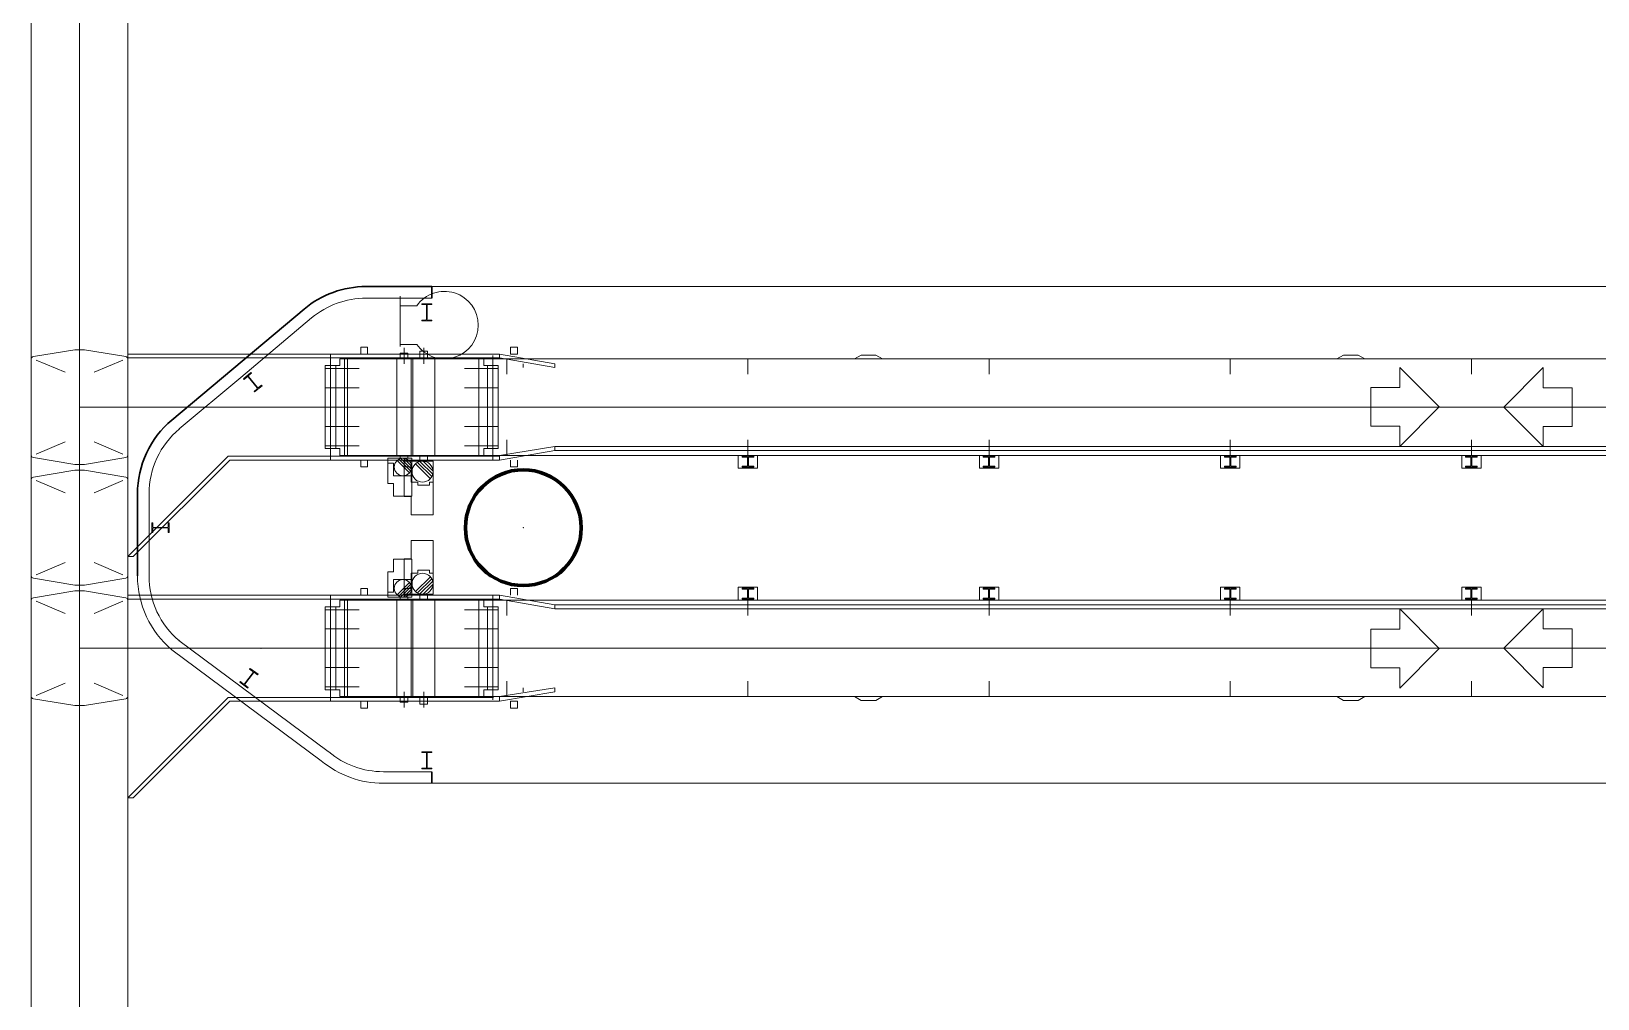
# Model space of a CAD drawing. Header units: metres. Extents: x 1807 to 3745, y 842 to 1968.
# Drawn here: x 3444.9 to 3461.14, y 1351.12 to 1361.15 of the extents above; entities that cross this region are included whole.
import ezdxf

# ---------------------------------------------------------------- set-up
doc = ezdxf.new("R2010")
doc.units = ezdxf.units.M
doc.header["$MEASUREMENT"] = 0
doc.layers.add('Level 1', color=7, linetype='Continuous', lineweight=0)

msp = doc.modelspace()

# ---------------------------------------------------------------- linework, layer by layer
at = {"layer": 'Level 1', "color": 7, "linetype": 'Continuous', "lineweight": 0}
for p, q in [((3444.9, 1265.482), (3444.9, 1396.541)), ((3445.9, 1265.482), (3445.9, 1396.541)), ((3473.73, 1358.5), (3448.37, 1358.5)), ((3449.05, 1358.38), (3448.37, 1358.38)), ((3447.727, 1358.266), (3446.993, 1357.65)), ((3447.804, 1358.174), (3447.071, 1357.558)), ((3448.315, 1357.8), (3448.315, 1357.87)), ((3448.315, 1357.87), (3448.385, 1357.87)), ((3448.385, 1357.8), (3448.385, 1357.87)), ((3449.868, 1357.8), (3449.868, 1357.87)), ((3449.868, 1357.87), (3449.938, 1357.87)), ((3449.938, 1357.8), (3449.938, 1357.87)), ((3444.9, 1357.749), (3444.9, 1356.751)), ((3445.35, 1357.845), (3444.921, 1357.773)), ((3444.95, 1357.738), (3445.25, 1357.611)), ((3445.45, 1357.845), (3445.35, 1357.845)), ((3445.45, 1357.845), (3445.879, 1357.773)), ((3445.85, 1357.738), (3445.55, 1357.611)), ((3447.28, 1357.8), (3445.9, 1357.8)), ((3447.28, 1357.76), (3445.9, 1357.76)), ((3445.9, 1357.749), (3445.9, 1356.751)), ((3445.9, 1357.749), (3445.9, 1356.751)), ((3448, 1357.8), (3447.28, 1357.8)), ((3448, 1357.76), (3447.28, 1357.76)), ((3448, 1357.8), (3449.754, 1357.8)), ((3448, 1357.8), (3448, 1356.7)), ((3448, 1357.76), (3449.754, 1357.76)), ((3448.097, 1357.75), (3448.147, 1357.75)), ((3448.097, 1357.68), (3448.097, 1357.75)), ((3473.953, 1357.75), (3448.147, 1357.75)), ((3448.17, 1357.75), (3449.562, 1357.75)), ((3448.689, 1357.76), (3448.839, 1357.76)), ((3448.724, 1357.81), (3448.804, 1357.81)), ((3448.724, 1357.81), (3448.724, 1357.76)), ((3448.804, 1357.81), (3448.804, 1357.76)), ((3448.868, 1357.76), (3449.068, 1357.76)), ((3448.928, 1357.83), (3448.928, 1357.76)), ((3448.928, 1357.83), (3449.008, 1357.83)), ((3449.008, 1357.83), (3449.008, 1357.76)), ((3449.589, 1357.75), (3449.539, 1357.75)), ((3449.589, 1357.68), (3449.589, 1357.75)), ((3449.754, 1357.76), (3449.754, 1357.8)), ((3450.328, 1357.7), (3449.754, 1357.8)), ((3449.754, 1357.76), (3450.328, 1357.66)), ((3449.828, 1357.75), (3449.828, 1357.59)), ((3449.868, 1357.8), (3449.938, 1357.8)), ((3449.998, 1357.7), (3449.998, 1357.66)), ((3450.328, 1357.66), (3450.328, 1357.7)), ((3452.328, 1357.75), (3452.328, 1357.59)), ((3453.434, 1357.75), (3453.503, 1357.79)), ((3453.653, 1357.79), (3453.503, 1357.79)), ((3453.653, 1357.79), (3453.723, 1357.75)), ((3454.828, 1357.75), (3454.828, 1357.59)), ((3457.328, 1357.75), (3457.328, 1357.59)), ((3458.434, 1357.75), (3458.503, 1357.79)), ((3458.653, 1357.79), (3458.503, 1357.79)), ((3458.653, 1357.79), (3458.723, 1357.75)), ((3459.828, 1357.75), (3459.828, 1357.59)), ((3446.993, 1357.65), (3446.357, 1357.116)), ((3447.071, 1357.558), (3446.434, 1357.024)), ((3447.947, 1357.68), (3447.947, 1356.82)), ((3447.947, 1357.68), (3448.097, 1357.68)), ((3447.947, 1357.65), (3448.297, 1357.65)), ((3449.739, 1357.65), (3449.389, 1357.65)), ((3449.739, 1357.68), (3449.589, 1357.68)), ((3449.739, 1356.82), (3449.739, 1357.68)), ((3459.084, 1357.662), (3459.494, 1357.252)), ((3459.084, 1357.452), (3459.084, 1357.662)), ((3447.947, 1357.45), (3448.297, 1357.45)), ((3449.739, 1357.45), (3449.389, 1357.45)), ((3458.784, 1357.052), (3458.784, 1357.452)), ((3458.784, 1357.452), (3459.084, 1357.452)), ((3445.399, 1357.249), (3445.401, 1357.251)), ((3445.399, 1357.251), (3445.401, 1357.249)), ((3445.399, 1357.251), (3445.401, 1357.249)), ((3445.401, 1357.251), (3445.399, 1357.249)), ((3447.279, 1357.249), (3447.281, 1357.251)), ((3447.279, 1357.251), (3447.281, 1357.249)), ((3447.947, 1357.25), (3448.297, 1357.25)), ((3449.739, 1357.25), (3449.389, 1357.25)), ((3459.084, 1356.842), (3459.494, 1357.252)), ((3447.947, 1357.05), (3448.297, 1357.05)), ((3449.739, 1357.05), (3449.389, 1357.05)), ((3458.784, 1357.052), (3459.084, 1357.052)), ((3459.084, 1356.842), (3459.084, 1357.052)), ((3444.95, 1356.762), (3445.25, 1356.889)), ((3445.85, 1356.762), (3445.55, 1356.889)), ((3449.828, 1356.91), (3449.828, 1356.75)), ((3452.328, 1356.91), (3452.328, 1356.75)), ((3454.828, 1356.91), (3454.828, 1356.75)), ((3457.328, 1356.91), (3457.328, 1356.75)), ((3459.828, 1356.91), (3459.828, 1356.75)), ((3445.35, 1356.655), (3444.921, 1356.727)), ((3445.45, 1356.655), (3445.879, 1356.727)), ((3446.94, 1356.74), (3445.9, 1355.7)), ((3447.28, 1356.74), (3446.94, 1356.74)), ((3448, 1356.74), (3447.28, 1356.74)), ((3447.947, 1356.85), (3448.297, 1356.85)), ((3447.947, 1356.82), (3448.097, 1356.82)), ((3448, 1356.74), (3449.754, 1356.74)), ((3448.097, 1356.82), (3448.097, 1356.75)), ((3448.097, 1356.75), (3448.147, 1356.75)), ((3448.147, 1356.75), (3449.562, 1356.75)), ((3448.844, 1356.72), (3448.594, 1356.72)), ((3448.594, 1356.72), (3448.594, 1356.67)), ((3448.689, 1356.74), (3448.839, 1356.74)), ((3448.724, 1356.74), (3448.724, 1356.72)), ((3448.844, 1356.634), (3448.757, 1356.72)), ((3448.804, 1356.74), (3448.804, 1356.72)), ((3448.844, 1356.72), (3448.844, 1356.538)), ((3448.868, 1356.74), (3449.068, 1356.74)), ((3448.928, 1356.74), (3448.928, 1356.69)), ((3449.008, 1356.74), (3449.008, 1356.69)), ((3449.739, 1356.85), (3449.389, 1356.85)), ((3449.589, 1356.75), (3449.539, 1356.75)), ((3449.739, 1356.82), (3449.589, 1356.82)), ((3449.589, 1356.82), (3449.589, 1356.75)), ((3473.953, 1356.75), (3449.589, 1356.75)), ((3450.328, 1356.84), (3449.754, 1356.75)), ((3449.754, 1356.7), (3450.328, 1356.8)), ((3449.754, 1356.7), (3449.754, 1356.75)), ((3469.918, 1356.84), (3450.328, 1356.84)), ((3450.328, 1356.8), (3450.328, 1356.84)), ((3469.328, 1356.8), (3450.328, 1356.8)), ((3452.228, 1356.616), (3452.228, 1356.75)), ((3452.228, 1356.75), (3452.428, 1356.75)), ((3452.268, 1356.74), (3452.388, 1356.74)), ((3452.268, 1356.74), (3452.268, 1356.73)), ((3452.268, 1356.73), (3452.323, 1356.73)), ((3452.288, 1356.75), (3452.288, 1356.74)), ((3452.323, 1356.73), (3452.323, 1356.636)), ((3452.333, 1356.73), (3452.388, 1356.73)), ((3452.333, 1356.73), (3452.333, 1356.636)), ((3452.368, 1356.75), (3452.368, 1356.74)), ((3452.388, 1356.74), (3452.388, 1356.73)), ((3452.428, 1356.616), (3452.428, 1356.75)), ((3454.728, 1356.616), (3454.728, 1356.75)), ((3454.728, 1356.75), (3454.928, 1356.75)), ((3454.768, 1356.74), (3454.888, 1356.74)), ((3454.768, 1356.74), (3454.768, 1356.73)), ((3454.768, 1356.73), (3454.823, 1356.73)), ((3454.788, 1356.75), (3454.788, 1356.74)), ((3454.823, 1356.73), (3454.823, 1356.636)), ((3454.833, 1356.73), (3454.888, 1356.73)), ((3454.833, 1356.73), (3454.833, 1356.636)), ((3454.868, 1356.75), (3454.868, 1356.74)), ((3454.888, 1356.74), (3454.888, 1356.73)), ((3454.928, 1356.616), (3454.928, 1356.75)), ((3457.228, 1356.616), (3457.228, 1356.75)), ((3457.228, 1356.75), (3457.428, 1356.75)), ((3457.268, 1356.74), (3457.388, 1356.74)), ((3457.268, 1356.74), (3457.268, 1356.73)), ((3457.268, 1356.73), (3457.323, 1356.73)), ((3457.288, 1356.75), (3457.288, 1356.74)), ((3457.323, 1356.73), (3457.323, 1356.636)), ((3457.333, 1356.73), (3457.388, 1356.73)), ((3457.333, 1356.73), (3457.333, 1356.636)), ((3457.368, 1356.75), (3457.368, 1356.74)), ((3457.388, 1356.74), (3457.388, 1356.73)), ((3457.428, 1356.616), (3457.428, 1356.75)), ((3459.728, 1356.616), (3459.728, 1356.75)), ((3459.728, 1356.75), (3459.928, 1356.75)), ((3459.768, 1356.74), (3459.888, 1356.74)), ((3459.768, 1356.74), (3459.768, 1356.73)), ((3459.768, 1356.73), (3459.823, 1356.73)), ((3459.788, 1356.75), (3459.788, 1356.74)), ((3459.823, 1356.73), (3459.823, 1356.636)), ((3459.833, 1356.73), (3459.888, 1356.73)), ((3459.833, 1356.73), (3459.833, 1356.636)), ((3459.868, 1356.75), (3459.868, 1356.74)), ((3459.888, 1356.74), (3459.888, 1356.73)), ((3459.928, 1356.616), (3459.928, 1356.75)), ((3445.35, 1356.595), (3444.921, 1356.523)), ((3445.45, 1356.655), (3445.35, 1356.655)), ((3445.45, 1356.595), (3445.35, 1356.595)), ((3445.399, 1356.626), (3445.401, 1356.624)), ((3445.401, 1356.626), (3445.399, 1356.624)), ((3445.45, 1356.595), (3445.879, 1356.523)), ((3446.957, 1356.7), (3445.957, 1355.7)), ((3447.28, 1356.7), (3446.957, 1356.7)), ((3448, 1356.7), (3447.28, 1356.7)), ((3448, 1356.7), (3449.754, 1356.7)), ((3448.315, 1356.7), (3448.315, 1356.63)), ((3448.315, 1356.63), (3448.385, 1356.63)), ((3448.385, 1356.7), (3448.385, 1356.63)), ((3448.654, 1356.67), (3448.594, 1356.67)), ((3448.654, 1356.67), (3448.654, 1356.538)), ((3448.821, 1356.568), (3448.692, 1356.697)), ((3448.833, 1356.586), (3448.709, 1356.709)), ((3448.841, 1356.607), (3448.73, 1356.717)), ((3449.064, 1356.69), (3448.764, 1356.69)), ((3448.764, 1356.69), (3448.764, 1356.63)), ((3448.836, 1356.63), (3448.764, 1356.63)), ((3448.836, 1356.63), (3448.836, 1356.472)), ((3449.037, 1356.508), (3448.882, 1356.663)), ((3449.051, 1356.529), (3448.903, 1356.677)), ((3449.061, 1356.554), (3448.928, 1356.687)), ((3449.064, 1356.587), (3448.961, 1356.69)), ((3449.064, 1356.69), (3449.064, 1356.472)), ((3449.868, 1356.7), (3449.868, 1356.63)), ((3449.868, 1356.63), (3449.938, 1356.63)), ((3449.938, 1356.7), (3449.938, 1356.63)), ((3452.228, 1356.616), (3452.428, 1356.616)), ((3452.268, 1356.636), (3452.268, 1356.626)), ((3452.268, 1356.636), (3452.323, 1356.636)), ((3452.268, 1356.626), (3452.388, 1356.626)), ((3452.333, 1356.636), (3452.388, 1356.636)), ((3452.388, 1356.636), (3452.388, 1356.626)), ((3454.728, 1356.616), (3454.928, 1356.616)), ((3454.768, 1356.636), (3454.768, 1356.626)), ((3454.768, 1356.636), (3454.823, 1356.636)), ((3454.768, 1356.626), (3454.888, 1356.626)), ((3454.833, 1356.636), (3454.888, 1356.636)), ((3454.888, 1356.636), (3454.888, 1356.626)), ((3457.228, 1356.616), (3457.428, 1356.616)), ((3457.268, 1356.636), (3457.268, 1356.626)), ((3457.268, 1356.636), (3457.323, 1356.636)), ((3457.268, 1356.626), (3457.388, 1356.626)), ((3457.333, 1356.636), (3457.388, 1356.636)), ((3457.388, 1356.636), (3457.388, 1356.626)), ((3459.728, 1356.616), (3459.928, 1356.616)), ((3459.768, 1356.636), (3459.768, 1356.626)), ((3459.768, 1356.636), (3459.823, 1356.636)), ((3459.768, 1356.626), (3459.888, 1356.626)), ((3459.833, 1356.636), (3459.888, 1356.636)), ((3459.888, 1356.636), (3459.888, 1356.626)), ((3444.9, 1356.499), (3444.9, 1355.501)), ((3444.95, 1356.488), (3445.25, 1356.361)), ((3445.85, 1356.488), (3445.55, 1356.361)), ((3445.9, 1356.499), (3445.9, 1355.501)), ((3445.9, 1356.499), (3445.9, 1355.501)), ((3448.844, 1356.538), (3448.654, 1356.538)), ((3448.908, 1356.472), (3448.836, 1356.472)), ((3448.908, 1356.472), (3448.908, 1356.442)), ((3449.028, 1356.442), (3448.908, 1356.442)), ((3449.064, 1356.472), (3449.028, 1356.472)), ((3449.028, 1356.472), (3449.028, 1356.442)), ((3446, 1356.35), (3446, 1355.5)), ((3446.12, 1356.35), (3446.12, 1355.5)), ((3445.399, 1356.001), (3445.401, 1355.999)), ((3445.401, 1356.001), (3445.399, 1355.999)), ((3449.999, 1355.999), (3450.001, 1356.001)), ((3449.999, 1356.001), (3450.001, 1355.999)), ((3444.95, 1355.512), (3445.25, 1355.639)), ((3445.85, 1355.512), (3445.55, 1355.639)), ((3445.957, 1355.7), (3445.9, 1355.7)), ((3445.35, 1355.405), (3444.921, 1355.477)), ((3445.45, 1355.405), (3445.879, 1355.477)), ((3448.844, 1355.462), (3448.654, 1355.462)), ((3448.654, 1355.33), (3448.654, 1355.462)), ((3448.821, 1355.432), (3448.692, 1355.303)), ((3448.836, 1355.37), (3448.836, 1355.528)), ((3448.908, 1355.528), (3448.836, 1355.528)), ((3448.844, 1355.28), (3448.844, 1355.462)), ((3449.037, 1355.492), (3448.882, 1355.338)), ((3449.051, 1355.471), (3448.903, 1355.323)), ((3449.028, 1355.558), (3448.908, 1355.558)), ((3448.908, 1355.528), (3448.908, 1355.558)), ((3449.061, 1355.446), (3448.928, 1355.313)), ((3449.028, 1355.528), (3449.028, 1355.558)), ((3449.064, 1355.528), (3449.028, 1355.528)), ((3449.064, 1355.31), (3449.064, 1355.528)), ((3445.35, 1355.345), (3444.921, 1355.273)), ((3445.45, 1355.405), (3445.35, 1355.405)), ((3445.45, 1355.345), (3445.35, 1355.345)), ((3445.399, 1355.376), (3445.401, 1355.374)), ((3445.401, 1355.376), (3445.399, 1355.374)), ((3445.45, 1355.345), (3445.879, 1355.273)), ((3447.28, 1355.3), (3445.9, 1355.3)), ((3447.28, 1355.26), (3445.9, 1355.26)), ((3448, 1355.3), (3447.28, 1355.3)), ((3448, 1355.26), (3447.28, 1355.26)), ((3448, 1355.3), (3449.754, 1355.3)), ((3448, 1355.3), (3448, 1354.2)), ((3448, 1355.26), (3449.754, 1355.26)), ((3448.315, 1355.3), (3448.315, 1355.37)), ((3448.315, 1355.37), (3448.385, 1355.37)), ((3448.385, 1355.3), (3448.385, 1355.37)), ((3448.654, 1355.33), (3448.594, 1355.33)), ((3448.594, 1355.28), (3448.594, 1355.33)), ((3448.844, 1355.28), (3448.594, 1355.28)), ((3448.689, 1355.26), (3448.839, 1355.26)), ((3448.833, 1355.415), (3448.709, 1355.291)), ((3448.724, 1355.26), (3448.724, 1355.28)), ((3448.841, 1355.393), (3448.73, 1355.283)), ((3448.844, 1355.367), (3448.757, 1355.28)), ((3448.836, 1355.37), (3448.764, 1355.37)), ((3448.764, 1355.31), (3448.764, 1355.37)), ((3449.064, 1355.31), (3448.764, 1355.31)), ((3448.804, 1355.26), (3448.804, 1355.28)), ((3448.868, 1355.26), (3449.068, 1355.26)), ((3448.928, 1355.26), (3448.928, 1355.31)), ((3449.064, 1355.413), (3448.961, 1355.31)), ((3449.008, 1355.26), (3449.008, 1355.31)), ((3449.754, 1355.26), (3449.754, 1355.3)), ((3450.328, 1355.2), (3449.754, 1355.3)), ((3449.754, 1355.26), (3450.328, 1355.16)), ((3449.868, 1355.3), (3449.868, 1355.37)), ((3449.868, 1355.37), (3449.938, 1355.37)), ((3449.938, 1355.3), (3449.938, 1355.37)), ((3452.228, 1355.384), (3452.228, 1355.25)), ((3452.228, 1355.384), (3452.428, 1355.384)), ((3452.268, 1355.374), (3452.388, 1355.374)), ((3452.268, 1355.364), (3452.268, 1355.374)), ((3452.268, 1355.364), (3452.323, 1355.364)), ((3452.268, 1355.27), (3452.323, 1355.27)), ((3452.268, 1355.26), (3452.268, 1355.27)), ((3452.268, 1355.26), (3452.388, 1355.26)), ((3452.288, 1355.25), (3452.288, 1355.26)), ((3452.323, 1355.27), (3452.323, 1355.364)), ((3452.333, 1355.364), (3452.388, 1355.364)), ((3452.333, 1355.27), (3452.333, 1355.364)), ((3452.333, 1355.27), (3452.388, 1355.27)), ((3452.368, 1355.25), (3452.368, 1355.26)), ((3452.388, 1355.364), (3452.388, 1355.374)), ((3452.388, 1355.26), (3452.388, 1355.27)), ((3452.428, 1355.384), (3452.428, 1355.25)), ((3454.728, 1355.384), (3454.728, 1355.25)), ((3454.728, 1355.384), (3454.928, 1355.384)), ((3454.768, 1355.374), (3454.888, 1355.374)), ((3454.768, 1355.364), (3454.768, 1355.374)), ((3454.768, 1355.364), (3454.823, 1355.364)), ((3454.768, 1355.27), (3454.823, 1355.27)), ((3454.768, 1355.26), (3454.768, 1355.27)), ((3454.768, 1355.26), (3454.888, 1355.26)), ((3454.788, 1355.25), (3454.788, 1355.26)), ((3454.823, 1355.27), (3454.823, 1355.364)), ((3454.833, 1355.364), (3454.888, 1355.364)), ((3454.833, 1355.27), (3454.833, 1355.364)), ((3454.833, 1355.27), (3454.888, 1355.27)), ((3454.868, 1355.25), (3454.868, 1355.26)), ((3454.888, 1355.364), (3454.888, 1355.374)), ((3454.888, 1355.26), (3454.888, 1355.27)), ((3454.928, 1355.384), (3454.928, 1355.25)), ((3457.228, 1355.384), (3457.228, 1355.25)), ((3457.228, 1355.384), (3457.428, 1355.384)), ((3457.268, 1355.374), (3457.388, 1355.374)), ((3457.268, 1355.364), (3457.268, 1355.374)), ((3457.268, 1355.364), (3457.323, 1355.364)), ((3457.268, 1355.27), (3457.323, 1355.27)), ((3457.268, 1355.26), (3457.268, 1355.27)), ((3457.268, 1355.26), (3457.388, 1355.26)), ((3457.288, 1355.25), (3457.288, 1355.26)), ((3457.323, 1355.27), (3457.323, 1355.364)), ((3457.333, 1355.364), (3457.388, 1355.364)), ((3457.333, 1355.27), (3457.333, 1355.364)), ((3457.333, 1355.27), (3457.388, 1355.27)), ((3457.368, 1355.25), (3457.368, 1355.26)), ((3457.388, 1355.364), (3457.388, 1355.374)), ((3457.388, 1355.26), (3457.388, 1355.27)), ((3457.428, 1355.384), (3457.428, 1355.25)), ((3459.728, 1355.384), (3459.728, 1355.25)), ((3459.728, 1355.384), (3459.928, 1355.384)), ((3459.768, 1355.374), (3459.888, 1355.374)), ((3459.768, 1355.364), (3459.768, 1355.374)), ((3459.768, 1355.364), (3459.823, 1355.364)), ((3459.768, 1355.27), (3459.823, 1355.27)), ((3459.768, 1355.26), (3459.768, 1355.27)), ((3459.768, 1355.26), (3459.888, 1355.26)), ((3459.788, 1355.25), (3459.788, 1355.26)), ((3459.823, 1355.27), (3459.823, 1355.364)), ((3459.833, 1355.364), (3459.888, 1355.364)), ((3459.833, 1355.27), (3459.833, 1355.364)), ((3459.833, 1355.27), (3459.888, 1355.27)), ((3459.868, 1355.25), (3459.868, 1355.26)), ((3459.888, 1355.364), (3459.888, 1355.374)), ((3459.888, 1355.26), (3459.888, 1355.27)), ((3459.928, 1355.384), (3459.928, 1355.25)), ((3444.9, 1355.249), (3444.9, 1354.251)), ((3444.95, 1355.238), (3445.25, 1355.111)), ((3445.85, 1355.238), (3445.55, 1355.111)), ((3445.9, 1355.249), (3445.9, 1354.251)), ((3445.9, 1355.249), (3445.9, 1354.251)), ((3447.947, 1354.32), (3447.947, 1355.18)), ((3447.947, 1355.18), (3448.097, 1355.18)), ((3447.947, 1355.15), (3448.297, 1355.15)), ((3448.097, 1355.25), (3448.147, 1355.25)), ((3448.097, 1355.18), (3448.097, 1355.25)), ((3473.953, 1355.25), (3448.147, 1355.25)), ((3449.739, 1355.15), (3449.389, 1355.15)), ((3449.589, 1355.25), (3449.539, 1355.25)), ((3449.589, 1355.18), (3449.589, 1355.25)), ((3449.739, 1355.18), (3449.589, 1355.18)), ((3449.739, 1355.18), (3449.739, 1354.32)), ((3449.828, 1355.09), (3449.828, 1355.25)), ((3469.328, 1355.2), (3450.328, 1355.2)), ((3450.328, 1355.16), (3450.328, 1355.2)), ((3469.918, 1355.16), (3450.328, 1355.16)), ((3452.228, 1355.25), (3452.428, 1355.25)), ((3452.328, 1355.09), (3452.328, 1355.25)), ((3454.728, 1355.25), (3454.928, 1355.25)), ((3454.828, 1355.09), (3454.828, 1355.25)), ((3457.228, 1355.25), (3457.428, 1355.25)), ((3457.328, 1355.09), (3457.328, 1355.25)), ((3459.084, 1355.158), (3459.494, 1354.748)), ((3459.084, 1355.158), (3459.084, 1354.948)), ((3459.728, 1355.25), (3459.928, 1355.25)), ((3459.828, 1355.09), (3459.828, 1355.25)), ((3447.947, 1354.95), (3448.297, 1354.95)), ((3449.739, 1354.95), (3449.389, 1354.95)), ((3458.784, 1354.948), (3458.784, 1354.548)), ((3458.784, 1354.948), (3459.084, 1354.948)), ((3446.434, 1354.826), (3446.429, 1354.83)), ((3446.429, 1354.83), (3447.977, 1353.68)), ((3445.399, 1354.749), (3445.401, 1354.751)), ((3445.399, 1354.751), (3445.401, 1354.749)), ((3445.399, 1354.751), (3445.401, 1354.749)), ((3445.401, 1354.751), (3445.399, 1354.749)), ((3446.357, 1354.734), (3447.906, 1353.584)), ((3446.357, 1354.734), (3447.906, 1353.584)), ((3447.279, 1354.749), (3447.281, 1354.751)), ((3447.279, 1354.751), (3447.281, 1354.749)), ((3447.947, 1354.75), (3448.297, 1354.75)), ((3449.739, 1354.75), (3449.389, 1354.75)), ((3459.084, 1354.338), (3459.494, 1354.748)), ((3447.947, 1354.55), (3448.297, 1354.55)), ((3449.739, 1354.55), (3449.389, 1354.55)), ((3458.784, 1354.548), (3459.084, 1354.548)), ((3459.084, 1354.548), (3459.084, 1354.338)), ((3444.95, 1354.262), (3445.25, 1354.389)), ((3445.85, 1354.262), (3445.55, 1354.389)), ((3447.947, 1354.35), (3448.297, 1354.35)), ((3447.947, 1354.32), (3448.097, 1354.32)), ((3448.097, 1354.32), (3448.097, 1354.25)), ((3449.739, 1354.35), (3449.389, 1354.35)), ((3449.739, 1354.32), (3449.589, 1354.32)), ((3449.589, 1354.32), (3449.589, 1354.25)), ((3450.328, 1354.34), (3449.754, 1354.25)), ((3449.754, 1354.2), (3450.328, 1354.3)), ((3449.828, 1354.25), (3449.828, 1354.41)), ((3449.998, 1354.3), (3449.998, 1354.34)), ((3450.328, 1354.3), (3450.328, 1354.34)), ((3452.328, 1354.25), (3452.328, 1354.41)), ((3454.828, 1354.25), (3454.828, 1354.41)), ((3457.328, 1354.25), (3457.328, 1354.41)), ((3459.828, 1354.25), (3459.828, 1354.41)), ((3445.35, 1354.155), (3444.921, 1354.227)), ((3445.45, 1354.155), (3445.35, 1354.155)), ((3445.399, 1354.126), (3445.401, 1354.124)), ((3445.401, 1354.126), (3445.399, 1354.124)), ((3445.45, 1354.155), (3445.879, 1354.227)), ((3446.94, 1354.24), (3445.9, 1353.2)), ((3446.957, 1354.2), (3445.957, 1353.2)), ((3447.28, 1354.24), (3446.94, 1354.24)), ((3447.28, 1354.2), (3446.957, 1354.2)), ((3448, 1354.24), (3447.28, 1354.24)), ((3448, 1354.2), (3447.28, 1354.2)), ((3448, 1354.24), (3449.69, 1354.24)), ((3448, 1354.2), (3449.754, 1354.2)), ((3448.097, 1354.25), (3448.147, 1354.25)), ((3473.953, 1354.25), (3448.147, 1354.25)), ((3448.315, 1354.2), (3448.315, 1354.13)), ((3448.315, 1354.13), (3448.385, 1354.13)), ((3448.385, 1354.2), (3448.385, 1354.13)), ((3448.689, 1354.24), (3448.839, 1354.24)), ((3448.724, 1354.19), (3448.724, 1354.24)), ((3448.724, 1354.19), (3448.804, 1354.19)), ((3448.804, 1354.19), (3448.804, 1354.24)), ((3448.868, 1354.24), (3449.068, 1354.24)), ((3448.928, 1354.17), (3448.928, 1354.24)), ((3448.928, 1354.17), (3449.008, 1354.17)), ((3449.008, 1354.17), (3449.008, 1354.24)), ((3449.589, 1354.25), (3449.539, 1354.25)), ((3449.754, 1354.2), (3449.754, 1354.25)), ((3449.868, 1354.2), (3449.938, 1354.2)), ((3449.868, 1354.2), (3449.868, 1354.13)), ((3449.868, 1354.13), (3449.938, 1354.13)), ((3449.938, 1354.2), (3449.938, 1354.13)), ((3453.434, 1354.25), (3453.503, 1354.21)), ((3453.653, 1354.21), (3453.503, 1354.21)), ((3453.653, 1354.21), (3453.723, 1354.25)), ((3458.434, 1354.25), (3458.503, 1354.21)), ((3458.653, 1354.21), (3458.503, 1354.21)), ((3458.653, 1354.21), (3458.723, 1354.25)), ((3447.977, 1353.68), (3447.983, 1353.676)), ((3448.549, 1353.47), (3448.549, 1353.47)), ((3448.549, 1353.47), (3449.05, 1353.47)), ((3448.549, 1353.35), (3473.55, 1353.35)), ((3448.549, 1353.35), (3448.549, 1353.35)), ((3448.549, 1353.35), (3449.05, 1353.35)), ((3445.957, 1353.2), (3445.9, 1353.2))]:
    msp.add_line(p, q, dxfattribs=at)
at = {"layer": 'Level 1', "color": 7, "linetype": 'Continuous', "lineweight": 0, "ltscale": 4}
for p, q in [((3445.4, 1265.482), (3445.4, 1396.541)), ((3448.764, 1357.7), (3448.764, 1357.864)), ((3448.968, 1357.7), (3448.968, 1357.864)), ((3448.002, 1357.8), (3448.002, 1356.715)), ((3448.147, 1357.75), (3448.147, 1356.75)), ((3448.178, 1357.75), (3448.178, 1356.75)), ((3448.689, 1357.75), (3448.689, 1356.75)), ((3448.839, 1357.75), (3448.839, 1356.75)), ((3448.855, 1357.75), (3448.855, 1356.75)), ((3449.081, 1357.75), (3449.081, 1356.75)), ((3449.539, 1356.75), (3449.539, 1357.75)), ((3449.684, 1356.7), (3449.684, 1357.785)), ((3448.057, 1357.68), (3448.057, 1356.82)), ((3449.629, 1356.82), (3449.629, 1357.68)), ((3460.573, 1357.66), (3460.163, 1357.25)), ((3460.573, 1357.45), (3460.573, 1357.66)), ((3460.873, 1357.45), (3460.573, 1357.45)), ((3460.873, 1357.05), (3460.873, 1357.45)), ((3445.4, 1357.25), (3447.28, 1357.25)), ((3447.28, 1357.25), (3474.82, 1357.25)), ((3460.573, 1356.84), (3460.163, 1357.25)), ((3460.573, 1356.84), (3460.573, 1357.05)), ((3460.873, 1357.05), (3460.573, 1357.05)), ((3448.594, 1356.67), (3448.594, 1356.458)), ((3448.764, 1356.63), (3448.764, 1356.322)), ((3448.654, 1356.458), (3448.594, 1356.458)), ((3448.654, 1356.458), (3448.654, 1356.326)), ((3448.844, 1356.326), (3448.844, 1356.538)), ((3449.064, 1356.134), (3449.064, 1356.472)), ((3448.654, 1356.326), (3448.844, 1356.326)), ((3448.836, 1356.322), (3448.764, 1356.322)), ((3448.836, 1356.322), (3448.836, 1356.134)), ((3448.836, 1356.134), (3449.064, 1356.134)), ((3448.836, 1355.866), (3449.064, 1355.866)), ((3448.836, 1355.678), (3448.836, 1355.866)), ((3449.064, 1355.866), (3449.064, 1355.528)), ((3448.654, 1355.674), (3448.844, 1355.674)), ((3448.654, 1355.542), (3448.654, 1355.674)), ((3448.764, 1355.37), (3448.764, 1355.678)), ((3448.836, 1355.678), (3448.764, 1355.678)), ((3448.844, 1355.674), (3448.844, 1355.462)), ((3448.594, 1355.33), (3448.594, 1355.542)), ((3448.654, 1355.542), (3448.594, 1355.542)), ((3448.002, 1354.2), (3448.002, 1355.285)), ((3449.684, 1355.3), (3449.684, 1354.215)), ((3448.057, 1354.32), (3448.057, 1355.18)), ((3448.147, 1354.25), (3448.147, 1355.25)), ((3448.178, 1354.25), (3448.178, 1355.25)), ((3448.689, 1354.25), (3448.689, 1355.25)), ((3448.839, 1354.25), (3448.839, 1355.25)), ((3448.855, 1354.25), (3448.855, 1355.25)), ((3449.081, 1354.25), (3449.081, 1355.25)), ((3449.539, 1355.25), (3449.539, 1354.25)), ((3449.629, 1355.18), (3449.629, 1354.32)), ((3460.573, 1355.16), (3460.163, 1354.75)), ((3460.573, 1355.16), (3460.573, 1354.95)), ((3460.873, 1354.95), (3460.573, 1354.95)), ((3460.873, 1354.95), (3460.873, 1354.55)), ((3445.4, 1354.75), (3447.28, 1354.75)), ((3447.28, 1354.75), (3474.82, 1354.75)), ((3460.573, 1354.34), (3460.163, 1354.75)), ((3460.573, 1354.55), (3460.573, 1354.34)), ((3460.873, 1354.55), (3460.573, 1354.55)), ((3448.764, 1354.3), (3448.764, 1354.136)), ((3448.968, 1354.3), (3448.968, 1354.136))]:
    msp.add_line(p, q, dxfattribs=at)
at = {"layer": 'Level 1', "color": 7, "linetype": 'Continuous', "lineweight": 30}
for p, q in [((3449.05, 1358.5), (3448.37, 1358.5)), ((3449.05, 1358.38), (3449.05, 1358.5)), ((3447.727, 1358.266), (3446.357, 1357.116)), ((3446, 1356.35), (3446, 1355.5)), ((3449.05, 1353.35), (3449.05, 1353.47))]:
    msp.add_line(p, q, dxfattribs=at)
at = {"layer": 'Level 1', "color": 7, "linetype": 'Continuous', "lineweight": 13}
for p, q in [((3448.723, 1358.3), (3448.723, 1358.4)), ((3448.723, 1358.4), (3448.723, 1357.877)), ((3448.896, 1358.3), (3448.723, 1358.3)), ((3448.949, 1358.322), (3449.05, 1358.322)), ((3448.949, 1358.314), (3448.949, 1358.322)), ((3448.989, 1358.314), (3448.949, 1358.314)), ((3448.997, 1358.16), (3448.997, 1358.307)), ((3449.002, 1358.307), (3449.002, 1358.16)), ((3449.05, 1358.314), (3449.009, 1358.314)), ((3449.05, 1358.322), (3449.05, 1358.314)), ((3448.949, 1358.144), (3448.949, 1358.152)), ((3448.949, 1358.152), (3448.989, 1358.152)), ((3449.05, 1358.144), (3448.949, 1358.144)), ((3449.009, 1358.152), (3449.05, 1358.152)), ((3449.05, 1358.152), (3449.05, 1358.144)), ((3448.723, 1357.9), (3448.896, 1357.9)), ((3447.177, 1357.609), (3447.1, 1357.543)), ((3447.1, 1357.543), (3447.105, 1357.537)), ((3447.105, 1357.537), (3447.136, 1357.564)), ((3447.147, 1357.563), (3447.241, 1357.45)), ((3447.245, 1357.453), (3447.15, 1357.566)), ((3447.151, 1357.576), (3447.183, 1357.603)), ((3447.183, 1357.603), (3447.177, 1357.609)), ((3447.24, 1357.439), (3447.209, 1357.413)), ((3447.209, 1357.413), (3447.214, 1357.407)), ((3447.214, 1357.407), (3447.292, 1357.472)), ((3447.287, 1357.479), (3447.255, 1357.452)), ((3447.292, 1357.472), (3447.287, 1357.479)), ((3446.15, 1355.949), (3446.15, 1356.051)), ((3446.15, 1356.051), (3446.158, 1356.051)), ((3446.158, 1355.949), (3446.15, 1355.949)), ((3446.158, 1356.051), (3446.158, 1356.01)), ((3446.158, 1355.99), (3446.158, 1355.949)), ((3446.166, 1356.002), (3446.312, 1356.002)), ((3446.312, 1355.998), (3446.166, 1355.998)), ((3446.32, 1356.01), (3446.32, 1356.051)), ((3446.32, 1356.051), (3446.328, 1356.051)), ((3446.32, 1355.949), (3446.32, 1355.99)), ((3446.328, 1355.949), (3446.32, 1355.949)), ((3446.328, 1356.051), (3446.328, 1355.949)), ((3447.11, 1354.381), (3447.198, 1354.499)), ((3447.202, 1354.496), (3447.114, 1354.378)), ((3447.163, 1354.534), (3447.168, 1354.54)), ((3447.196, 1354.51), (3447.163, 1354.534)), ((3447.168, 1354.54), (3447.25, 1354.48)), ((3447.245, 1354.473), (3447.212, 1354.498)), ((3447.25, 1354.48), (3447.245, 1354.473)), ((3447.062, 1354.397), (3447.067, 1354.404)), ((3447.144, 1354.337), (3447.062, 1354.397)), ((3447.067, 1354.404), (3447.1, 1354.379)), ((3447.116, 1354.368), (3447.148, 1354.343)), ((3447.148, 1354.343), (3447.144, 1354.337)), ((3448.949, 1353.67), (3448.949, 1353.678)), ((3448.949, 1353.678), (3449.05, 1353.678)), ((3448.99, 1353.67), (3448.949, 1353.67)), ((3448.997, 1353.515), (3448.997, 1353.662)), ((3449.002, 1353.662), (3449.002, 1353.515)), ((3449.05, 1353.67), (3449.009, 1353.67)), ((3449.05, 1353.678), (3449.05, 1353.67)), ((3448.949, 1353.5), (3448.949, 1353.508)), ((3448.949, 1353.508), (3448.99, 1353.508)), ((3449.05, 1353.5), (3448.949, 1353.5)), ((3449.009, 1353.508), (3449.05, 1353.508)), ((3449.05, 1353.508), (3449.05, 1353.5))]:
    msp.add_line(p, q, dxfattribs=at)
at = {"layer": 'Level 1', "color": 7, "linetype": 'Continuous', "lineweight": 0}
for centre, radius in [((3448.753, 1356.629), 0.091), ((3448.955, 1356.581), 0.109), ((3448.753, 1355.371), 0.091), ((3448.955, 1355.419), 0.109)]:
    msp.add_circle(centre, radius, dxfattribs=at)
at = {"layer": 'Level 1', "color": 7, "linetype": 'Continuous', "lineweight": 70}
msp.add_circle((3450, 1356), 0.6, dxfattribs=at)
at = {"layer": 'Level 1', "color": 7, "linetype": 'Continuous', "lineweight": 0}
for centre, radius, start, end in [((3448.37, 1357.5), 1, 90, 130.0106), ((3448.37, 1357.5), 0.88, 90, 130.0106), ((3444.925, 1357.749), 0.025, 99.4624, 180), ((3445.875, 1357.749), 0.025, 360, 80.5376), ((3447, 1356.35), 1, 130.0106, 180), ((3447, 1356.35), 0.88, 130.0106, 180), ((3444.925, 1356.751), 0.025, 180, 260.5378), ((3445.875, 1356.751), 0.025, 279.4622, 360), ((3444.925, 1356.499), 0.025, 99.4624, 180), ((3445.875, 1356.499), 0.025, 360, 80.5376), ((3444.925, 1355.501), 0.025, 180, 260.5378), ((3445.875, 1355.501), 0.025, 279.4622, 360), ((3447, 1355.5), 1, 180, 229.9894), ((3447, 1355.5), 1, 180, 229.9894), ((3447, 1355.5), 0.88, 180, 229.9894), ((3444.925, 1355.249), 0.025, 99.4624, 180), ((3445.875, 1355.249), 0.025, 360, 80.5376), ((3444.925, 1354.251), 0.025, 180, 260.5378), ((3445.875, 1354.251), 0.025, 279.4622, 360), ((3448.549, 1354.35), 0.88, 229.9894, 270), ((3448.549, 1354.35), 1, 229.9894, 270), ((3448.549, 1354.35), 1, 229.9894, 270)]:
    msp.add_arc(centre, radius, start, end, dxfattribs=at)
at = {"layer": 'Level 1', "color": 7, "linetype": 'Continuous', "lineweight": 30}
for centre, start, end in [((3448.37, 1357.5), 90.0003, 130.0096), ((3447, 1356.35), 130.0105, 179.9992)]:
    msp.add_arc(centre, 1, start, end, dxfattribs=at)
at = {"layer": 'Level 1', "color": 7, "linetype": 'Continuous', "lineweight": 13}
for centre, radius, start, end in [((3449.183, 1358.1), 0.35, 214.8503, 145.1497), ((3448.989, 1358.307), 0.0076, 0, 90), ((3449.009, 1358.307), 0.0076, 90, 180), ((3448.989, 1358.16), 0.0076, 270, 0), ((3449.009, 1358.16), 0.0076, 180, 270), ((3447.141, 1357.558), 0.0076, 40, 130), ((3447.156, 1357.571), 0.0076, 130, 220), ((3447.235, 1357.445), 0.0076, 310, 40), ((3447.25, 1357.458), 0.0076, 220, 310), ((3446.166, 1356.01), 0.0076, 180, 270), ((3446.166, 1355.99), 0.0076, 90, 180), ((3446.312, 1356.01), 0.0076, 270, 0), ((3446.312, 1355.99), 0.0076, 0, 90), ((3447.192, 1354.503), 0.0076, 323.4, 53.4), ((3447.208, 1354.492), 0.0076, 53.4, 143.4), ((3447.104, 1354.386), 0.0076, 233.4, 323.4), ((3447.12, 1354.374), 0.0076, 143.4, 233.4), ((3448.99, 1353.662), 0.0076, 0, 90), ((3449.009, 1353.662), 0.0076, 90, 180), ((3448.99, 1353.515), 0.0076, 270, 0), ((3449.009, 1353.515), 0.0076, 180, 270)]:
    msp.add_arc(centre, radius, start, end, dxfattribs=at)

doc.saveas('drawing.dxf')
